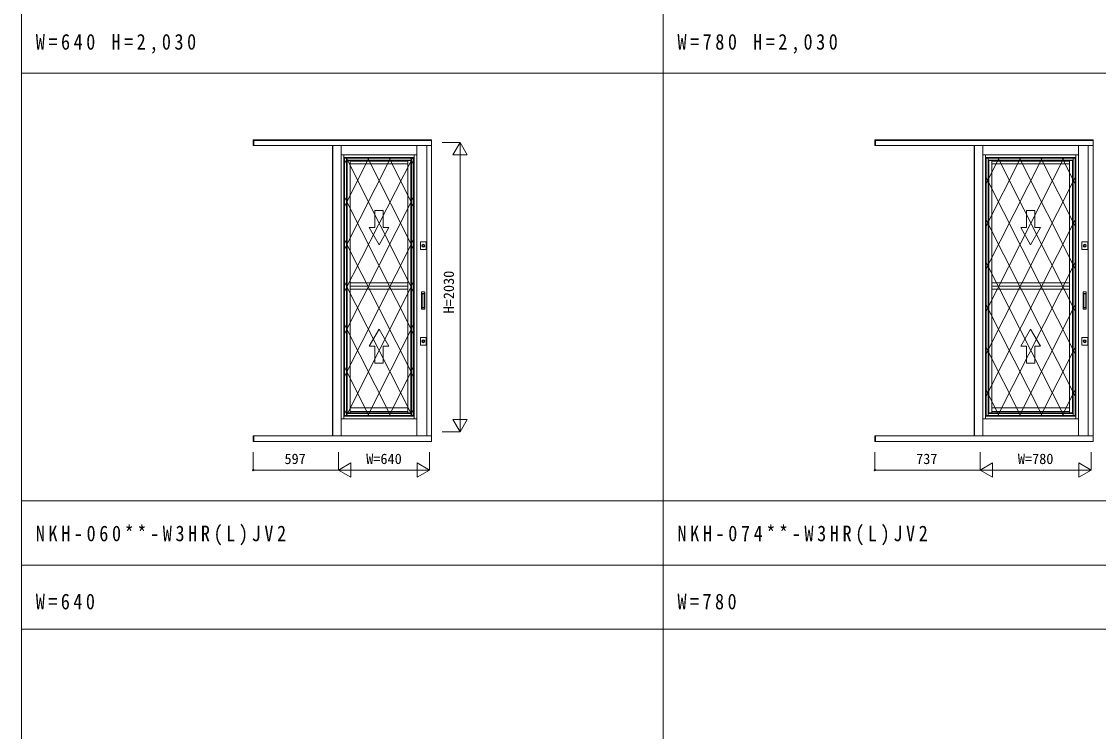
# Model space of a CAD drawing. Units: millimetres, scale not verified. Extents: x -14850 to 12650, y -10500 to 9500.
# Drawn here: x -14850 to -7298, y -418 to 4563 of the extents above; entities that cross this region are included whole.
import ezdxf
from ezdxf.enums import TextEntityAlignment as Align

# ---------------------------------------------------------------- set-up
doc = ezdxf.new("R2010")
doc.units = ezdxf.units.MM
doc.header["$LTSCALE"] = 50
doc.layers.add('0-0_0', color=7, linetype='Continuous')
for name, color, linetype, lineweight in [('0-1_YKK_F1', 7, 'Continuous', 9), ('0-2_YKK_A1', 4, 'Continuous', 9), ('0-3_YKK_N1', 2, 'Continuous', 9)]:
    doc.layers.add(name, color=color, linetype=linetype, lineweight=lineweight)
doc.styles.add('ＭＳ ゴシック', font='')
doc.styles.get('ＭＳ ゴシック').set_extended_font_data('MS Gothic')

msp = doc.modelspace()

# ---------------------------------------------------------------- linework, layer by layer
at = {"layer": '0-1_YKK_F1'}
for p, q in [((-14850, -10500), (-14850, 9500)), ((-10350, -10500), (-10350, 9000)), ((-14850, 4200), (12150, 4200)), ((-14850, 1200), (12150, 1200)), ((-14850, 750), (12150, 750)), ((-14850, 300), (12150, 300))]:
    msp.add_line(p, q, dxfattribs=at)
at = {"layer": '0-2_YKK_A1'}
for p, q in [((-11975, 3733), (-13225, 3733)), ((-13225, 3733), (-13225, 3693.5)), ((-13220, 3733), (-13220, 3693.5)), ((-11975, 3728.3), (-13220, 3728.3)), ((-11975, 3733), (-11975, 1615.9)), ((-7335, 3733), (-8865, 3733)), ((-8865, 3733), (-8865, 3693.5)), ((-8860, 3733), (-8860, 3693.5)), ((-7335, 3728.3), (-8860, 3728.3)), ((-7335, 3733), (-7335, 1615.9)), ((-11975, 3693.5), (-13225, 3693.5)), ((-12669, 1655.5), (-12669, 3693.5)), ((-12668, 1655.5), (-12668, 3693.5)), ((-12608, 3693.5), (-12608, 1655.5)), ((-12078, 3627), (-12608, 3627)), ((-12589.5, 3627), (-12589.5, 1776)), ((-12096.5, 3627), (-12096.5, 1776)), ((-12078, 3693.5), (-12078, 1655.5)), ((-12008.6, 3693.5), (-12008.6, 1655.5)), ((-7335, 3693.5), (-8865, 3693.5)), ((-8169, 1655.5), (-8169, 3693.5)), ((-8168, 1655.5), (-8168, 3693.5)), ((-8108, 3693.5), (-8108, 1655.5)), ((-7438, 3627), (-8108, 3627)), ((-8089.5, 3627), (-8089.5, 1776)), ((-7456.5, 3627), (-7456.5, 1776)), ((-7438, 3693.5), (-7438, 1655.5)), ((-7368.6, 3693.5), (-7368.6, 1655.5)), ((-12584.5, 3603.5), (-12589.5, 3608.5)), ((-12096.5, 3608.5), (-12589.5, 3608.5)), ((-12109.34, 3603.5), (-12584.5, 2668.53)), ((-12261.35, 3603.5), (-12584.5, 2966.86)), ((-12413.38, 3603.5), (-12584.5, 3265.38)), ((-12565.53, 3603.5), (-12584.5, 3565.39)), ((-12584.5, 3603.5), (-12584.5, 1799.5)), ((-12101.5, 3603.5), (-12584.5, 3603.5)), ((-12572, 3603.5), (-12572, 1799.5)), ((-12114, 3591), (-12572, 3591)), ((-12572, 3587.1), (-12114, 3587.1)), ((-12571.87, 3603.5), (-12101.5, 2669.52)), ((-12568.5, 1816.5), (-12568.5, 3587.1)), ((-12566, 1816.5), (-12566, 3587.1)), ((-12545.9, 1816.5), (-12545.9, 3587.1)), ((-12140.1, 3584.2), (-12545.9, 3584.2)), ((-12140.1, 3564.1), (-12545.9, 3564.1)), ((-12421.69, 3603.5), (-12101.5, 2967.72)), ((-12271.51, 3603.5), (-12101.5, 3265.92)), ((-12140.1, 1816.5), (-12140.1, 3587.1)), ((-12121.33, 3603.5), (-12101.5, 3564.12)), ((-12120, 1816.5), (-12120, 3587.1)), ((-12117.5, 1816.5), (-12117.5, 3587.1)), ((-12114, 3603.5), (-12114, 1799.5)), ((-12101.5, 3603.5), (-12096.5, 3608.5)), ((-12101.5, 3603.5), (-12101.5, 1799.5)), ((-8084.5, 3603.5), (-8089.5, 3608.5)), ((-7456.5, 3608.5), (-8089.5, 3608.5)), ((-7539.34, 3603.5), (-8084.5, 2530.79)), ((-7691.35, 3603.5), (-8084.5, 2828.95)), ((-7843.38, 3603.5), (-8084.5, 3127.07)), ((-7995.53, 3603.5), (-8084.5, 3424.81)), ((-8084.5, 3603.5), (-8084.5, 1799.5)), ((-7461.5, 3603.5), (-8084.5, 3603.5)), ((-8072, 3603.5), (-8072, 1799.5)), ((-7474, 3591), (-8072, 3591)), ((-8072, 3587.1), (-7474, 3587.1)), ((-8068.5, 1816.5), (-8068.5, 3587.1)), ((-8066, 1816.5), (-8066, 3587.1)), ((-8045.9, 1816.5), (-8045.9, 3587.1)), ((-7500.1, 3584.2), (-8045.9, 3584.2)), ((-7500.1, 3564.1), (-8045.9, 3564.1)), ((-8001.87, 3603.5), (-7461.5, 2530.53)), ((-7851.69, 3603.5), (-7461.5, 2828.73)), ((-7701.51, 3603.5), (-7461.5, 3126.93)), ((-7551.33, 3603.5), (-7461.5, 3425.13)), ((-7500.1, 1816.5), (-7500.1, 3587.1)), ((-7480, 1816.5), (-7480, 3587.1)), ((-7477.5, 1816.5), (-7477.5, 3587.1)), ((-7474, 3603.5), (-7474, 1799.5)), ((-7461.5, 3603.5), (-7456.5, 3608.5)), ((-7461.5, 3603.5), (-7461.5, 1799.5)), ((-8084.5, 3469.36), (-7461.5, 2232.33)), ((-7461.5, 3469.36), (-8084.5, 2232.33)), ((-12584.5, 3330.37), (-12101.5, 2371.32)), ((-12101.5, 3330.37), (-12584.5, 2371.32)), ((-12412.29, 3117.35), (-12373, 3117.35)), ((-12412.29, 3117.35), (-12373, 3117.35)), ((-12343, 2997.34), (-12412.29, 3117.35)), ((-12343, 2997.34), (-12412.29, 3117.35)), ((-12313, 3117.35), (-12273.71, 3117.35)), ((-12313, 3117.35), (-12273.71, 3117.35)), ((-8084.5, 3171.16), (-7461.5, 1934.13)), ((-7461.5, 3171.16), (-8084.5, 1934.13)), ((-7842.29, 3117.35), (-7803, 3117.35)), ((-7842.29, 3117.35), (-7803, 3117.35)), ((-7773, 2997.34), (-7842.29, 3117.35)), ((-7773, 2997.34), (-7842.29, 3117.35)), ((-7743, 3117.35), (-7703.71, 3117.35)), ((-7743, 3117.35), (-7703.71, 3117.35)), ((-12584.5, 3032.17), (-12101.5, 2073.12)), ((-12101.5, 3032.17), (-12584.5, 2073.12)), ((-12053.2, 2963.51), (-12013.2, 2963.51)), ((-12013.2, 2963.51), (-12013.2, 3016.46)), ((-7413.2, 2963.51), (-7373.2, 2963.51)), ((-7373.2, 2963.51), (-7373.2, 3016.46)), ((-8084.5, 2872.71), (-7539.35, 1799.5)), ((-7461.5, 2872.96), (-8002.12, 1799.5)), ((-12584.5, 2734.9), (-12109.35, 1799.5)), ((-12101.5, 2733.97), (-12572.12, 1799.5)), ((-12140.1, 2729.35), (-12545.9, 2729.35)), ((-7500.1, 2729.35), (-8045.9, 2729.35)), ((-12140.1, 2706.25), (-12545.9, 2706.25)), ((-12140.1, 2686.35), (-12545.9, 2686.35)), ((-12045.19, 2547), (-12045.19, 2663)), ((-12025.59, 2666), (-12042.19, 2666)), ((-12041.39, 2555.5), (-12041.39, 2654.5)), ((-12041.25, 2654.99), (-12040.67, 2652.58)), ((-12041.01, 2558.18), (-12041.01, 2651.82)), ((-12040.39, 2655.5), (-12027.38, 2655.5)), ((-12040.01, 2652.82), (-12027.68, 2652.82)), ((-12026.49, 2654.95), (-12026.97, 2652.53)), ((-12026.68, 2558.18), (-12026.68, 2651.82)), ((-12026.39, 2555.5), (-12026.39, 2654.5)), ((-12022.59, 2547), (-12022.59, 2663)), ((-7500.1, 2706.25), (-8045.9, 2706.25)), ((-7500.1, 2686.35), (-8045.9, 2686.35)), ((-7405.19, 2547), (-7405.19, 2663)), ((-7385.59, 2666), (-7402.19, 2666)), ((-7401.39, 2555.5), (-7401.39, 2654.5)), ((-7401.25, 2654.99), (-7400.67, 2652.58)), ((-7401.01, 2558.18), (-7401.01, 2651.82)), ((-7400.39, 2655.5), (-7387.38, 2655.5)), ((-7400.01, 2652.82), (-7387.68, 2652.82)), ((-7386.49, 2654.95), (-7386.97, 2652.53)), ((-7386.68, 2558.18), (-7386.68, 2651.82)), ((-7386.39, 2555.5), (-7386.39, 2654.5)), ((-7382.59, 2547), (-7382.59, 2663)), ((-8084.5, 2574.55), (-7691.36, 1799.5)), ((-7461.5, 2574.76), (-7851.94, 1799.5)), ((-12025.59, 2544), (-12042.19, 2544)), ((-12040.67, 2557.42), (-12041.25, 2555.01)), ((-12040.39, 2554.5), (-12027.38, 2554.5)), ((-12040.01, 2557.18), (-12027.68, 2557.18)), ((-12026.49, 2555.05), (-12026.97, 2557.47)), ((-7385.59, 2544), (-7402.19, 2544)), ((-7400.67, 2557.42), (-7401.25, 2555.01)), ((-7400.39, 2554.5), (-7387.38, 2554.5)), ((-7400.01, 2557.18), (-7387.68, 2557.18)), ((-7386.49, 2555.05), (-7386.97, 2557.47)), ((-12584.5, 2436.55), (-12261.36, 1799.5)), ((-12101.5, 2435.77), (-12421.94, 1799.5)), ((-12343, 2405.66), (-12412.29, 2285.65)), ((-12343, 2405.66), (-12412.29, 2285.65)), ((-12013.2, 2293.51), (-12013.2, 2346.46)), ((-7773, 2405.66), (-7842.29, 2285.65)), ((-7773, 2405.66), (-7842.29, 2285.65)), ((-7373.2, 2293.51), (-7373.2, 2346.46)), ((-12412.29, 2285.65), (-12373, 2285.65)), ((-12412.29, 2285.65), (-12373, 2285.65)), ((-12313, 2285.65), (-12273.71, 2285.65)), ((-12313, 2285.65), (-12273.71, 2285.65)), ((-12053.2, 2293.51), (-12013.2, 2293.51)), ((-8084.5, 2276.45), (-7843.39, 1799.5)), ((-7842.29, 2285.65), (-7803, 2285.65)), ((-7842.29, 2285.65), (-7803, 2285.65)), ((-7743, 2285.65), (-7703.71, 2285.65)), ((-7743, 2285.65), (-7703.71, 2285.65)), ((-7461.5, 2276.56), (-7701.76, 1799.5)), ((-7413.2, 2293.51), (-7373.2, 2293.51)), ((-12584.5, 2137.98), (-12413.39, 1799.5)), ((-12101.5, 2137.57), (-12271.76, 1799.5)), ((-8084.5, 1978.8), (-7995.56, 1799.5)), ((-7461.5, 1978.36), (-7551.58, 1799.5)), ((-12584.5, 1837.68), (-12565.56, 1799.5)), ((-12114, 1816.5), (-12572, 1816.5)), ((-12140.1, 1851.6), (-12545.9, 1851.6)), ((-12140.1, 1827.1), (-12545.9, 1827.1)), ((-12101.5, 1839.37), (-12121.58, 1799.5)), ((-7474, 1816.5), (-8072, 1816.5)), ((-7500.1, 1851.6), (-8045.9, 1851.6)), ((-7500.1, 1827.1), (-8045.9, 1827.1)), ((-12078, 1776), (-12608, 1776)), ((-12584.5, 1799.5), (-12589.5, 1794.5)), ((-12096.5, 1794.5), (-12589.5, 1794.5)), ((-12101.5, 1799.5), (-12584.5, 1799.5)), ((-12572, 1812), (-12114, 1812)), ((-12101.5, 1799.5), (-12096.5, 1794.5)), ((-7438, 1776), (-8108, 1776)), ((-8084.5, 1799.5), (-8089.5, 1794.5)), ((-7456.5, 1794.5), (-8089.5, 1794.5)), ((-7461.5, 1799.5), (-8084.5, 1799.5)), ((-8072, 1812), (-7474, 1812)), ((-7461.5, 1799.5), (-7456.5, 1794.5)), ((-13225, 1655.5), (-11975, 1655.5)), ((-13220, 1655.5), (-13220, 1615.9)), ((-8865, 1655.5), (-7335, 1655.5)), ((-8860, 1655.5), (-8860, 1615.9))]:
    msp.add_line(p, q, dxfattribs=at)
for points in [[(-12313, 3237.36), (-12373, 3237.36), (-12313, 3237.36)], [(-12373, 3237.36), (-12373, 3117.35), (-12373, 3237.36)], [(-12313, 3117.35), (-12313, 3237.36), (-12313, 3117.35)], [(-7743, 3237.36), (-7803, 3237.36), (-7743, 3237.36)], [(-7803, 3237.36), (-7803, 3117.35), (-7803, 3237.36)], [(-7743, 3117.35), (-7743, 3237.36), (-7743, 3117.35)], [(-12343, 2997.34), (-12273.71, 3117.35), (-12343, 2997.34)], [(-7773, 2997.34), (-7703.71, 3117.35), (-7773, 2997.34)], [(-12053.2, 2963.51), (-12053.2, 3016.46), (-12013.2, 3016.46)], [(-7413.2, 2963.51), (-7413.2, 3016.46), (-7373.2, 3016.46)], [(-12343, 2405.66), (-12273.71, 2285.65), (-12343, 2405.66)], [(-12053.2, 2293.51), (-12053.2, 2346.46), (-12013.2, 2346.46)], [(-7773, 2405.66), (-7703.71, 2285.65), (-7773, 2405.66)], [(-7413.2, 2293.51), (-7413.2, 2346.46), (-7373.2, 2346.46)], [(-12373, 2165.64), (-12373, 2285.65), (-12373, 2165.64)], [(-12313, 2285.65), (-12313, 2165.64), (-12313, 2285.65)], [(-7803, 2165.64), (-7803, 2285.65), (-7803, 2165.64)], [(-7743, 2285.65), (-7743, 2165.64), (-7743, 2285.65)], [(-12313, 2165.64), (-12373, 2165.64), (-12313, 2165.64)], [(-7743, 2165.64), (-7803, 2165.64), (-7743, 2165.64)], [(-13225, 1655.5), (-13225, 1615.9), (-11975, 1615.9)], [(-8865, 1655.5), (-8865, 1615.9), (-7335, 1615.9)]]:
    msp.add_lwpolyline(points, dxfattribs=at)
for points in [[(-12033.2, 2997.14), (-12030.83, 2996.72), (-12028.47, 2995.28), (-12026.81, 2992.99), (-12026.17, 2990.2), (-12026.65, 2987.38), (-12028.18, 2985), (-12030.41, 2983.45), (-12033.04, 2982.87), (-12035.71, 2983.34), (-12038.04, 2984.82), (-12039.65, 2987.16), (-12040.23, 2989.96), (-12039.68, 2992.76), (-12038.1, 2995.12), (-12035.84, 2996.61)], [(-7393.2, 2997.14), (-7390.83, 2996.72), (-7388.47, 2995.28), (-7386.81, 2992.99), (-7386.17, 2990.2), (-7386.65, 2987.38), (-7388.18, 2985), (-7390.41, 2983.45), (-7393.04, 2982.87), (-7395.71, 2983.34), (-7398.04, 2984.82), (-7399.65, 2987.16), (-7400.23, 2989.96), (-7399.68, 2992.76), (-7398.1, 2995.12), (-7395.84, 2996.61)], [(-12033.2, 2327.14), (-12030.83, 2326.72), (-12028.47, 2325.28), (-12026.81, 2322.99), (-12026.17, 2320.2), (-12026.65, 2317.38), (-12028.18, 2315), (-12030.41, 2313.45), (-12033.04, 2312.86), (-12035.71, 2313.34), (-12038.04, 2314.82), (-12039.65, 2317.16), (-12040.23, 2319.96), (-12039.68, 2322.76), (-12038.1, 2325.11), (-12035.84, 2326.61)], [(-7393.2, 2327.14), (-7390.83, 2326.72), (-7388.47, 2325.28), (-7386.81, 2322.99), (-7386.17, 2320.2), (-7386.65, 2317.38), (-7388.18, 2315), (-7390.41, 2313.45), (-7393.04, 2312.86), (-7395.71, 2313.34), (-7398.04, 2314.82), (-7399.65, 2317.16), (-7400.23, 2319.96), (-7399.68, 2322.76), (-7398.1, 2325.11), (-7395.84, 2326.61)]]:
    msp.add_lwpolyline(points, close=True, dxfattribs=at)
for centre in [(-12033.2, 2990), (-7393.2, 2990), (-12033.2, 2320), (-7393.2, 2320)]:
    msp.add_circle(centre, 10.5, dxfattribs=at)
for centre, radius, start, end in [((-12042.19, 2663), 3, 90, 180), ((-12040.38, 2654.5), 1, 90, 180), ((-12040.01, 2651.82), 1, 90, 180), ((-12027.68, 2651.82), 1, 0, 90), ((-12027.39, 2654.5), 1, 0, 90), ((-12025.59, 2663), 3, 0, 90), ((-7402.19, 2663), 3, 90, 180), ((-7400.38, 2654.5), 1, 90, 180), ((-7400.01, 2651.82), 1, 90, 180), ((-7387.68, 2651.82), 1, 0, 90), ((-7387.39, 2654.5), 1, 0, 90), ((-7385.59, 2663), 3, 0, 90), ((-12042.19, 2547), 3, 180, 270), ((-12040.38, 2555.5), 1, 180, 270), ((-12040.01, 2558.18), 1, 180, 270), ((-12027.68, 2558.18), 1, 270, 0), ((-12027.39, 2555.5), 1, 270, 0), ((-12025.59, 2547), 3, 270, 0), ((-7402.19, 2547), 3, 180, 270), ((-7400.38, 2555.5), 1, 180, 270), ((-7400.01, 2558.18), 1, 180, 270), ((-7387.68, 2558.18), 1, 270, 0), ((-7387.39, 2555.5), 1, 270, 0), ((-7385.59, 2547), 3, 270, 0)]:
    msp.add_arc(centre, radius, start, end, dxfattribs=at)
at = {"layer": '0-3_YKK_N1'}
for p, q in [((-11775, 3715), (-11900, 3715)), ((-11775, 3715), (-11775, 1685)), ((-11725, 1771.6), (-11825, 1771.6)), ((-11775, 1685), (-11900, 1685)), ((-13225, 1540.9), (-13225, 1415.9)), ((-12628, 1540.9), (-12628, 1415.9)), ((-8865, 1540.9), (-8865, 1415.9)), ((-8128, 1540.9), (-8128, 1415.9)), ((-12541.4, 1465.9), (-12628, 1415.9)), ((-12541.4, 1365.9), (-12541.4, 1465.9)), ((-8041.4, 1465.9), (-8128, 1415.9)), ((-8041.4, 1365.9), (-8041.4, 1465.9)), ((-12628, 1415.9), (-13225, 1415.9)), ((-12628, 1415.9), (-12541.4, 1365.9)), ((-8128, 1415.9), (-8865, 1415.9)), ((-8128, 1415.9), (-8041.4, 1365.9))]:
    msp.add_line(p, q, dxfattribs=at)
for points in [[(-11825, 3628.4), (-11775, 3715), (-11725, 3628.4)], [(-12074.6, 1465.9), (-11988, 1415.9), (-12074.6, 1365.9)], [(-7434.6, 1465.9), (-7348, 1415.9), (-7434.6, 1365.9)]]:
    msp.add_lwpolyline(points, close=True, dxfattribs=at)
for points in [[(-11825, 1771.6), (-11775, 1685), (-11725, 1771.6)], [(-11988, 1540.9), (-11988, 1415.9), (-12628, 1415.9)], [(-7348, 1540.9), (-7348, 1415.9), (-8128, 1415.9)]]:
    msp.add_lwpolyline(points, dxfattribs=at)
for centre in [(-13225, 1415.9), (-8865, 1415.9)]:
    msp.add_circle(centre, 5, dxfattribs=at)

# ---------------------------------------------------------------- texts
at = {"layer": '0-0_0', "char_height": 110, "attachment_point": 7, "style": 'ＭＳ ゴシック'}
for s, insert in [('\\T1.39;\\W0.85;W=640\\~H=2,030', (-14750, 4337.5)), ('\\T1.39;\\W0.85;W=780\\~H=2,030', (-10250, 4337.5)), ('\\T1.4;\\W0.85;NKH-060**-W3HR(L)JV2', (-14750, 887.5)), ('\\T1.4;\\W0.85;NKH-074**-W3HR(L)JV2', (-10250, 887.5)), ('\\T1.38;\\W0.85;W=640', (-14750, 437.5)), ('\\T1.38;\\W0.85;W=780', (-10250, 437.5))]:
    msp.add_mtext(s, dxfattribs=dict(at, insert=insert))
at = {"layer": '0-3_YKK_N1', "color": 4, "style": 'ＭＳ ゴシック'}
msp.add_text('H=2030', height=73.31, rotation=90, dxfattribs=at).set_placement((-11795.54, 2515.41), align=Align.BOTTOM_LEFT)
for s, p in [('597', (-13006.11, 1436.33)), ('W=640', (-12432.72, 1436.33)), ('737', (-8576.11, 1436.33)), ('W=780', (-7862.72, 1436.33))]:
    msp.add_text(s, height=73.31, dxfattribs=at).set_placement(p, align=Align.BOTTOM_LEFT)

doc.saveas('drawing.dxf')
